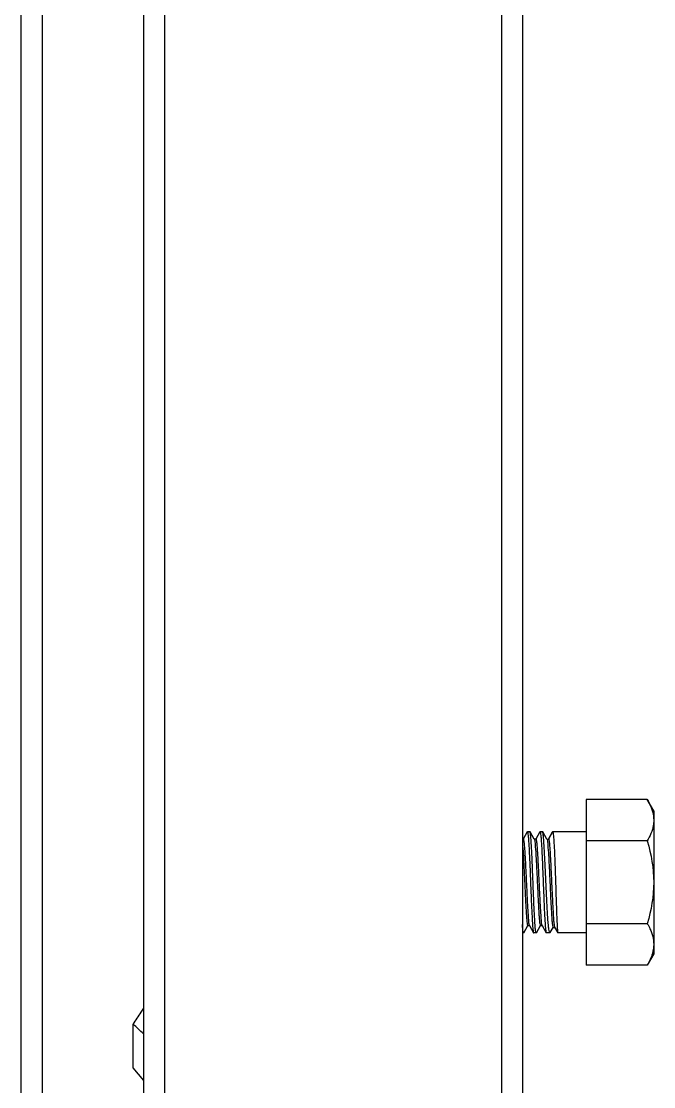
# Model space of a CAD drawing. Extents: x 69728788 to 150676229, y 20327566 to 43663798.
# Drawn here: x 75456051 to 75456392, y 20754597 to 20755173 of the extents above; entities that cross this region are included whole.
import ezdxf

# ---------------------------------------------------------------- set-up
doc = ezdxf.new("R2010")
doc.units = 0
doc.header["$LTSCALE"] = 1000
doc.header["$MEASUREMENT"] = 0
doc.layers.get('0').update_dxf_attribs({"linetype": 'CONTINUOUS'})
doc.layers.add('02___PRT_ALL_AXES', color=7, linetype='CONTINUOUS')

msp = doc.modelspace()

# ---------------------------------------------------------------- linework, layer by layer
at = {"color": 7, "linetype": 'Continuous'}
for p, q in [((75456061.92, 20754359.35), (75456061.92, 20755989.44)), ((75456050.54, 20754359.35), (75456050.54, 20755897.81)), ((75456116.56, 20755868.78), (75456116.56, 20754593.85)), ((75456127.95, 20755868.78), (75456127.95, 20754593.85)), ((75456310.08, 20755868.78), (75456310.08, 20754593.85)), ((75456321.46, 20755868.78), (75456321.46, 20754593.85)), ((75456356.02, 20754752.37), (75456356.02, 20754662.99)), ((75456324.07, 20754734.94), (75456321.84, 20754731.08)), ((75456324.07, 20754734.94), (75456324.15, 20754735)), ((75456325.51, 20754735), (75456324.15, 20754735)), ((75456325.59, 20754734.94), (75456325.51, 20754735)), ((75456327.83, 20754731.06), (75456325.59, 20754734.94)), ((75456330.9, 20754734.94), (75456328.67, 20754731.08)), ((75456330.9, 20754734.94), (75456330.98, 20754735)), ((75456332.34, 20754735), (75456330.98, 20754735)), ((75456332.42, 20754734.94), (75456332.34, 20754735)), ((75456334.71, 20754730.98), (75456332.42, 20754734.94)), ((75456337.73, 20754734.94), (75456335.5, 20754731.08)), ((75456335.53, 20754731.06), (75456337.81, 20754735)), ((75456337.73, 20754734.94), (75456337.81, 20754735)), ((75456356.02, 20754735), (75456337.81, 20754735)), ((75456321.87, 20754731.06), (75456321.46, 20754731.06)), ((75456327.88, 20754730.98), (75456327.83, 20754731.06)), ((75456328.7, 20754731.06), (75456327.83, 20754731.06)), ((75456327.88, 20754730.98), (75456327.92, 20754730.88)), ((75456334.66, 20754731.06), (75456335.53, 20754731.06)), ((75456334.71, 20754730.98), (75456334.78, 20754730.82)), ((75456322.17, 20754680.43), (75456324.41, 20754684.29)), ((75456324.38, 20754684.31), (75456325.24, 20754684.31)), ((75456325.14, 20754684.5), (75456325.2, 20754684.38)), ((75456325.2, 20754684.38), (75456325.24, 20754684.31)), ((75456325.24, 20754684.31), (75456327.49, 20754680.43)), ((75456329, 20754680.43), (75456331.24, 20754684.29)), ((75456331.21, 20754684.31), (75456332.07, 20754684.31)), ((75456331.99, 20754684.46), (75456332.03, 20754684.38)), ((75456332.03, 20754684.38), (75456332.07, 20754684.31)), ((75456332.07, 20754684.31), (75456334.32, 20754680.43)), ((75456336.47, 20754680.49), (75456338.1, 20754683.29)), ((75456338.07, 20754683.3), (75456338.93, 20754683.3)), ((75456338.89, 20754683.38), (75456340.62, 20754680.39)), ((75456322.1, 20754680.36), (75456321.46, 20754680.36)), ((75456322.17, 20754680.43), (75456322.1, 20754680.36)), ((75456327.49, 20754680.43), (75456327.56, 20754680.36)), ((75456328.93, 20754680.36), (75456327.56, 20754680.36)), ((75456329, 20754680.43), (75456328.93, 20754680.36)), ((75456334.32, 20754680.43), (75456334.39, 20754680.36)), ((75456336.33, 20754680.36), (75456334.39, 20754680.36)), ((75456336.47, 20754680.49), (75456336.33, 20754680.36)), ((75456340.62, 20754680.39), (75456340.65, 20754680.36)), ((75456356.02, 20754680.36), (75456340.65, 20754680.36)), ((75456110.93, 20754607.46), (75456116.56, 20754600.56))]:
    msp.add_line(p, q, dxfattribs=at)
for points, knots in [([(75456324.15, 20754735), (75456324.15, 20754735), (75456324.15, 20754735), (75456324.16, 20754735), (75456324.16, 20754735)], [0, 0, 0, 0, 0.495642, 1, 1, 1, 1]), ([(75456324.16, 20754735), (75456324.35, 20754734.95), (75456324.36, 20754733.99), (75456324.66, 20754732.7), (75456324.79, 20754730.15), (75456325.02, 20754726.96), (75456325.21, 20754722.99), (75456325.5, 20754716.76), (75456325.82, 20754708.44), (75456326.22, 20754698.68), (75456326.54, 20754691.12), (75456326.85, 20754686.09), (75456327.02, 20754683.39), (75456327.25, 20754681.62), (75456327.34, 20754680.68), (75456327.49, 20754680.43)], [0, 0, 0, 0, 0.010807, 0.039039, 0.08401, 0.144142, 0.217265, 0.300718, 0.486187, 0.673761, 0.836333, 0.900675, 0.950462, 0.983919, 1, 1, 1, 1]), ([(75456328.93, 20754680.36), (75456328.75, 20754680.36), (75456328.71, 20754681.37), (75456328.43, 20754682.54), (75456328.29, 20754685.1), (75456328.07, 20754688.26), (75456327.87, 20754692.22), (75456327.59, 20754698.44), (75456327.26, 20754706.79), (75456326.87, 20754716.59), (75456326.54, 20754724.18), (75456326.23, 20754729.24), (75456326.06, 20754731.96), (75456325.83, 20754733.74), (75456325.74, 20754734.68), (75456325.59, 20754734.94)], [0, 0, 0, 0, 0.009937, 0.037394, 0.081764, 0.141482, 0.214378, 0.297782, 0.483611, 0.671943, 0.835376, 0.900095, 0.95018, 0.983836, 1, 1, 1, 1]), ([(75456330.98, 20754735), (75456330.98, 20754735), (75456330.98, 20754735), (75456330.99, 20754735), (75456330.99, 20754735)], [0, 0, 0, 0, 0.495657, 1, 1, 1, 1]), ([(75456330.99, 20754735), (75456331.18, 20754734.95), (75456331.19, 20754733.99), (75456331.49, 20754732.7), (75456331.62, 20754730.15), (75456331.85, 20754726.96), (75456332.04, 20754722.99), (75456332.33, 20754716.76), (75456332.65, 20754708.44), (75456333.05, 20754698.68), (75456333.37, 20754691.12), (75456333.68, 20754686.09), (75456333.85, 20754683.39), (75456334.08, 20754681.62), (75456334.17, 20754680.68), (75456334.32, 20754680.43)], [0, 0, 0, 0, 0.010805, 0.039035, 0.084006, 0.144137, 0.217258, 0.300707, 0.486178, 0.673755, 0.836333, 0.900676, 0.950463, 0.983919, 1, 1, 1, 1]), ([(75456336.33, 20754680.36), (75456336.14, 20754680.36), (75456335.97, 20754681.33), (75456335.7, 20754682.56), (75456335.47, 20754685.09), (75456335.21, 20754688.25), (75456334.96, 20754692.21), (75456334.62, 20754698.43), (75456334.23, 20754706.78), (75456333.78, 20754716.57), (75456333.41, 20754724.17), (75456333.09, 20754729.24), (75456332.9, 20754731.95), (75456332.66, 20754733.74), (75456332.57, 20754734.68), (75456332.42, 20754734.94)], [0, 0, 0, 0, 0.010502, 0.038099, 0.08249, 0.142166, 0.214982, 0.298287, 0.483891, 0.672026, 0.835341, 0.900033, 0.950117, 0.983795, 1, 1, 1, 1]), ([(75456337.81, 20754735), (75456337.81, 20754735), (75456337.81, 20754735), (75456337.82, 20754735), (75456337.82, 20754735)], [0, 0, 0, 0, 0.495641, 1, 1, 1, 1]), ([(75456337.82, 20754735), (75456338.01, 20754734.95), (75456338.02, 20754733.98), (75456338.32, 20754732.66), (75456338.44, 20754730.08), (75456338.65, 20754726.84), (75456338.83, 20754722.82), (75456339.08, 20754716.52), (75456339.37, 20754708.12), (75456339.69, 20754698.31), (75456339.94, 20754690.76), (75456340.18, 20754685.78), (75456340.28, 20754683.14), (75456340.49, 20754681.48), (75456340.49, 20754680.61), (75456340.62, 20754680.39)], [0, 0, 0, 0, 0.010957, 0.039614, 0.085254, 0.146244, 0.220349, 0.304833, 0.492159, 0.680724, 0.842834, 0.906272, 0.954681, 0.986284, 1, 1, 1, 1]), ([(75456321.46, 20754728.62), (75456321.84, 20754724.97), (75456322.13, 20754718.8), (75456322.56, 20754710.03), (75456322.9, 20754702.54), (75456323.2, 20754696.51), (75456323.45, 20754692.19), (75456323.63, 20754689.52), (75456323.81, 20754687.42), (75456323.96, 20754685.74), (75456324.14, 20754684.94), (75456324.25, 20754684.31), (75456324.38, 20754684.31)], [0, 0, 0, 0, 0.247646, 0.416756, 0.591971, 0.753843, 0.82405, 0.884422, 0.933288, 0.969311, 0.991574, 1, 1, 1, 1]), ([(75456321.87, 20754731.06), (75456322.03, 20754731.06), (75456322.12, 20754730.25), (75456322.34, 20754729.26), (75456322.51, 20754727.16), (75456322.71, 20754724.56), (75456322.91, 20754721.28), (75456323.19, 20754716.11), (75456323.51, 20754709.13), (75456323.91, 20754700.86), (75456324.23, 20754693.52), (75456324.71, 20754688.22), (75456324.83, 20754685.37), (75456325.14, 20754684.5)], [0, 0, 0, 0, 0.009861, 0.036418, 0.079269, 0.13699, 0.207575, 0.28855, 0.470002, 0.656005, 0.820572, 0.94075, 1, 1, 1, 1]), ([(75456327.92, 20754730.88), (75456328.25, 20754730.04), (75456328.36, 20754727.21), (75456328.85, 20754721.95), (75456329.16, 20754714.61), (75456329.56, 20754706.32), (75456329.89, 20754699.32), (75456330.17, 20754694.13), (75456330.36, 20754690.84), (75456330.57, 20754688.22), (75456330.73, 20754686.11), (75456330.96, 20754685.12), (75456331.05, 20754684.31), (75456331.21, 20754684.31)], [0, 0, 0, 0, 0.058061, 0.17756, 0.341977, 0.528262, 0.710254, 0.791529, 0.862402, 0.920373, 0.963418, 0.990098, 1, 1, 1, 1]), ([(75456328.7, 20754731.06), (75456328.86, 20754731.06), (75456328.95, 20754730.24), (75456329.18, 20754729.24), (75456329.34, 20754727.13), (75456329.55, 20754724.5), (75456329.74, 20754721.2), (75456330.02, 20754715.99), (75456330.34, 20754708.97), (75456330.75, 20754700.67), (75456331.06, 20754693.33), (75456331.56, 20754688.1), (75456331.66, 20754685.29), (75456331.99, 20754684.46)], [0, 0, 0, 0, 0.009936, 0.036715, 0.079918, 0.138092, 0.209199, 0.290719, 0.473148, 0.659662, 0.823957, 0.942903, 1, 1, 1, 1]), ([(75456334.78, 20754730.82), (75456335.08, 20754729.9), (75456335.23, 20754726.93), (75456335.7, 20754721.41), (75456336.03, 20754713.85), (75456336.44, 20754705.39), (75456336.76, 20754698.29), (75456337.04, 20754693.07), (75456337.24, 20754689.78), (75456337.44, 20754687.18), (75456337.6, 20754685.09), (75456337.83, 20754684.11), (75456337.92, 20754683.3), (75456338.07, 20754683.3)], [0, 0, 0, 0, 0.061527, 0.184105, 0.350401, 0.536806, 0.717122, 0.79706, 0.866437, 0.922927, 0.964691, 0.990471, 1, 1, 1, 1]), ([(75456335.53, 20754731.06), (75456335.7, 20754731.06), (75456335.78, 20754730.19), (75456336.02, 20754729.13), (75456336.19, 20754726.88), (75456336.41, 20754724.1), (75456336.61, 20754720.62), (75456336.89, 20754715.17), (75456337.23, 20754707.88), (75456337.62, 20754699.34), (75456337.96, 20754692.74), (75456338.25, 20754688.35), (75456338.43, 20754686), (75456338.65, 20754684.43), (75456338.76, 20754683.61), (75456338.89, 20754683.38)], [0, 0, 0, 0, 0.010274, 0.038063, 0.082846, 0.143014, 0.216332, 0.300061, 0.486006, 0.673588, 0.835722, 0.899843, 0.949562, 0.983245, 1, 1, 1, 1]), ([(75456322.1, 20754680.36), (75456321.99, 20754680.36), (75456321.9, 20754680.93), (75456321.74, 20754681.65), (75456321.6, 20754683.17), (75456321.51, 20754684.27), (75456321.46, 20754684.93)], [0, 0, 0, 0, 0.071979, 0.263441, 0.574766, 1, 1, 1, 1])]:
    msp.add_open_spline(points, degree=3, knots=knots, dxfattribs=at)
at = {"layer": '02___PRT_ALL_AXES', "color": 7, "linetype": 'Continuous'}
for p, q in [((75456388.99, 20754752.37), (75456356.02, 20754752.37)), ((75456392.45, 20754746.39), (75456388.99, 20754752.37)), ((75456392.45, 20754746.39), (75456392.45, 20754668.98)), ((75456325.51, 20754735), (75456324.15, 20754735)), ((75456332.34, 20754735), (75456330.98, 20754735)), ((75456356.02, 20754735), (75456337.81, 20754735)), ((75456388.99, 20754730.03), (75456356.02, 20754730.03)), ((75456388.99, 20754685.34), (75456356.02, 20754685.34)), ((75456322.1, 20754680.36), (75456321.46, 20754680.36)), ((75456328.93, 20754680.36), (75456327.56, 20754680.36)), ((75456336.33, 20754680.36), (75456334.39, 20754680.36)), ((75456356.02, 20754680.36), (75456340.65, 20754680.36)), ((75456392.45, 20754668.98), (75456388.99, 20754662.99)), ((75456388.99, 20754662.99), (75456356.02, 20754662.99)), ((75456110.93, 20754630.92), (75456110.93, 20754607.46))]:
    msp.add_line(p, q, dxfattribs=at)
msp.add_arc((75456066.1, 20754575.97), 70.91, 44.63404, 50.78961, dxfattribs=at)
for points, knots in [([(75456388.99, 20754752.37), (75456389.51, 20754751.48), (75456391.34, 20754748.02), (75456392.45, 20754744.09), (75456392.45, 20754741.2)], [0, 0, 0, 0, 0.263017, 1, 1, 1, 1]), ([(75456392.45, 20754741.2), (75456392.45, 20754740.25), (75456392.11, 20754736.32), (75456390.48, 20754732.61), (75456388.99, 20754730.03)], [0, 0, 0, 0, 0.241275, 1, 1, 1, 1]), ([(75456388.99, 20754685.34), (75456389.51, 20754684.44), (75456391.34, 20754680.99), (75456392.45, 20754677.05), (75456392.45, 20754674.16)], [0, 0, 0, 0, 0.263017, 1, 1, 1, 1]), ([(75456116.56, 20754639.59), (75456116.08, 20754638.9), (75456114.14, 20754636.05), (75456112.29, 20754633.14), (75456110.93, 20754630.92)], [0, 0, 0, 0, 0.244029, 1, 1, 1, 1])]:
    msp.add_open_spline(points, degree=3, knots=knots, dxfattribs=at)
for points in [[(75456388.99, 20754730.03), (75456391.08, 20754722.79), (75456392.45, 20754715.22), (75456392.45, 20754707.68)], [(75456392.45, 20754707.68), (75456392.45, 20754700.15), (75456391.08, 20754692.58), (75456388.99, 20754685.34)], [(75456392.45, 20754674.16), (75456392.45, 20754672.5), (75456392.19, 20754670.82), (75456391.73, 20754669.21)], [(75456391.73, 20754669.21), (75456391.1, 20754667.03), (75456390.12, 20754664.95), (75456388.99, 20754662.99)]]:
    msp.add_open_spline(points, degree=3, dxfattribs=at)

doc.saveas('drawing.dxf')
